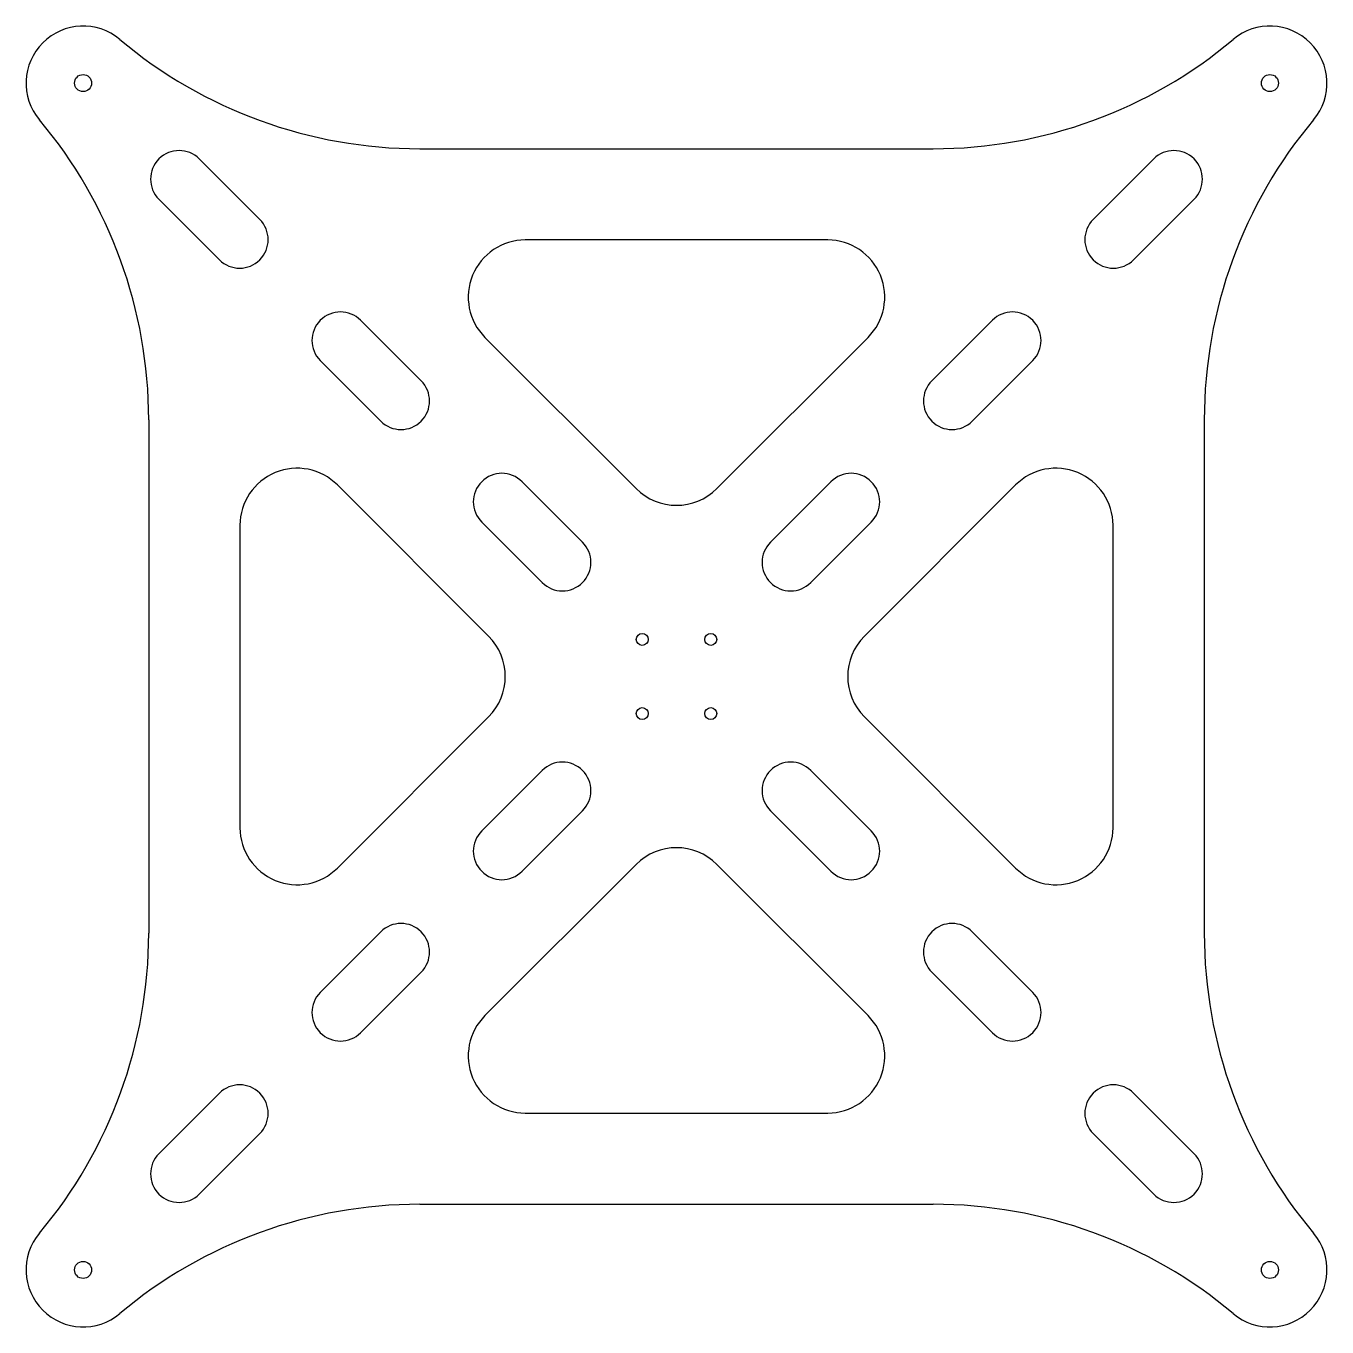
# Model space of a CAD drawing. Header units: millimetres. Extents: x -114 to 114, y -114 to 114.
import ezdxf

# ---------------------------------------------------------------- set-up
doc = ezdxf.new("R2010")
doc.units = ezdxf.units.MM
doc.layers.add('Sketch', color=7, linetype='CONTINUOUS')

msp = doc.modelspace()

# ---------------------------------------------------------------- linework, layer by layer
at = {"layer": 'Sketch'}
for p, q in [((-45, 92.5), (45, 92.5)), ((-73.033, 80.1041), (-83.6396, 90.7107)), ((83.6396, 90.7107), (73.033, 80.1041)), ((-90.7107, 83.6396), (-80.1041, 73.033)), ((80.1041, 73.033), (90.7107, 83.6396)), ((26.5, 76.5), (-26.5, 76.5)), ((-44.7487, 51.8198), (-55.3553, 62.4264)), ((55.3553, 62.4264), (44.7487, 51.8198)), ((-33.5711, 59.4289), (-7.07107, 32.9289)), ((7.07107, 32.9289), (33.5711, 59.4289)), ((-62.4264, 55.3553), (-51.8198, 44.7487)), ((51.8198, 44.7487), (62.4264, 55.3553)), ((-92.5, 45), (-92.5, -45)), ((92.5, 45), (92.5, -45)), ((-32.9289, 7.07107), (-59.4289, 33.5711)), ((-16.4645, 23.5355), (-27.0711, 34.1421)), ((27.0711, 34.1421), (16.4645, 23.5355)), ((59.4289, 33.5711), (32.9289, 7.07107)), ((-76.5, 26.5), (-76.5, -26.5)), ((-34.1421, 27.0711), (-23.5355, 16.4645)), ((23.5355, 16.4645), (34.1421, 27.0711)), ((76.5, -26.5), (76.5, 26.5)), ((-59.4289, -33.5711), (-32.9289, -7.07107)), ((32.9289, -7.07107), (59.4289, -33.5711)), ((-23.5355, -16.4645), (-34.1421, -27.0711)), ((34.1421, -27.0711), (23.5355, -16.4645)), ((-27.0711, -34.1421), (-16.4645, -23.5355)), ((16.4645, -23.5355), (27.0711, -34.1421)), ((-7.07107, -32.9289), (-33.5711, -59.4289)), ((33.5711, -59.4289), (7.07107, -32.9289)), ((-51.8198, -44.7487), (-62.4264, -55.3553)), ((62.4264, -55.3553), (51.8198, -44.7487)), ((-55.3553, -62.4264), (-44.7487, -51.8198)), ((44.7487, -51.8198), (55.3553, -62.4264)), ((-80.1041, -73.033), (-90.7107, -83.6396)), ((90.7107, -83.6396), (80.1041, -73.033)), ((-26.5, -76.5), (26.5, -76.5)), ((-83.6396, -90.7107), (-73.033, -80.1041)), ((73.033, -80.1041), (83.6396, -90.7107)), ((-45, -92.5), (45, -92.5))]:
    msp.add_line(p, q, dxfattribs=at)
for centre, radius in [((-104, 104), 1.5), ((104, 104), 1.5), ((-6, 6.5), 1.05), ((6, 6.5), 1.05), ((-6, -6.5), 1.05), ((6, -6.5), 1.05), ((-104, -104), 1.5), ((104, -104), 1.5)]:
    msp.add_circle(centre, radius, dxfattribs=at)
for centre, radius, start, end in [((-104, 104), 10, 49.9558, -139.956), ((104, 104), 10, -40.0442, 130.044), ((-45, 174.203), 81.7035, -130.044, -90), ((45, 174.203), 81.7035, -90, -49.9558), ((-174.203, 45), 81.7035, 0, 40.0442), ((174.203, 45), 81.7035, 139.956, 180), ((-87.1751, 87.1751), 5, 45, -135), ((87.1751, 87.1751), 5, -45, 135), ((-76.5685, 76.5685), 5, -135, 45), ((76.5685, 76.5685), 5, 135, -45), ((-26.5, 66.5), 10, 90, -135), ((26.5, 66.5), 10, -45, 90), ((-58.8909, 58.8909), 5, 45, -135), ((58.8909, 58.8909), 5, -45, 135), ((-48.2843, 48.2843), 5, -135, 45), ((48.2843, 48.2843), 5, 135, -45), ((-66.5, 26.5), 10, 45, 180), ((66.5, 26.5), 10, 0, 135), ((-30.6066, 30.6066), 5, 45, -135), ((30.6066, 30.6066), 5, -45, 135), ((0, 40), 10, -135, -45), ((-20, 20), 5, -135, 45), ((20, 20), 5, 135, -45), ((-40, 0), 10, -45, 45), ((40, 0), 10, 135, -135), ((-20, -20), 5, -45, 135), ((20, -20), 5, 45, -135), ((-66.5, -26.5), 10, 180, -45), ((-30.6066, -30.6066), 5, 135, -45), ((30.6066, -30.6066), 5, -135, 45), ((66.5, -26.5), 10, -135, 0), ((0, -40), 10, 45, 135), ((-48.2843, -48.2843), 5, -45, 135), ((48.2843, -48.2843), 5, 45, -135), ((-174.203, -45), 81.7035, -40.0442, 0), ((174.203, -45), 81.7035, 180, -139.956), ((-58.8909, -58.8909), 5, 135, -45), ((58.8909, -58.8909), 5, -135, 45), ((-26.5, -66.5), 10, 135, -90), ((26.5, -66.5), 10, -90, 45), ((-76.5685, -76.5685), 5, -45, 135), ((76.5685, -76.5685), 5, 45, -135), ((-87.1751, -87.1751), 5, 135, -45), ((87.1751, -87.1751), 5, -135, 45), ((-45, -174.203), 81.7035, 90, 130.044), ((45, -174.203), 81.7035, 49.9558, 90), ((-104, -104), 10, 139.956, -49.9558), ((104, -104), 10, -130.044, 40.0442)]:
    msp.add_arc(centre, radius, start, end, dxfattribs=at)

doc.saveas('drawing.dxf')
